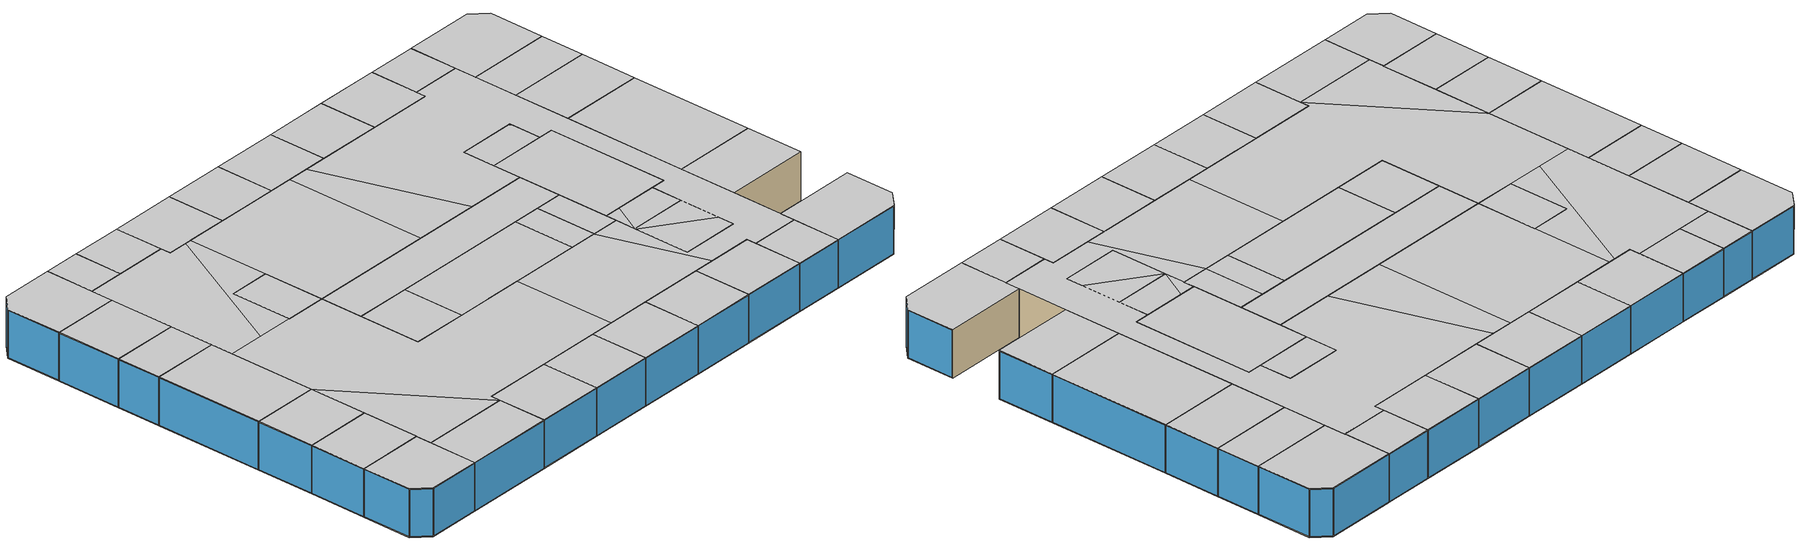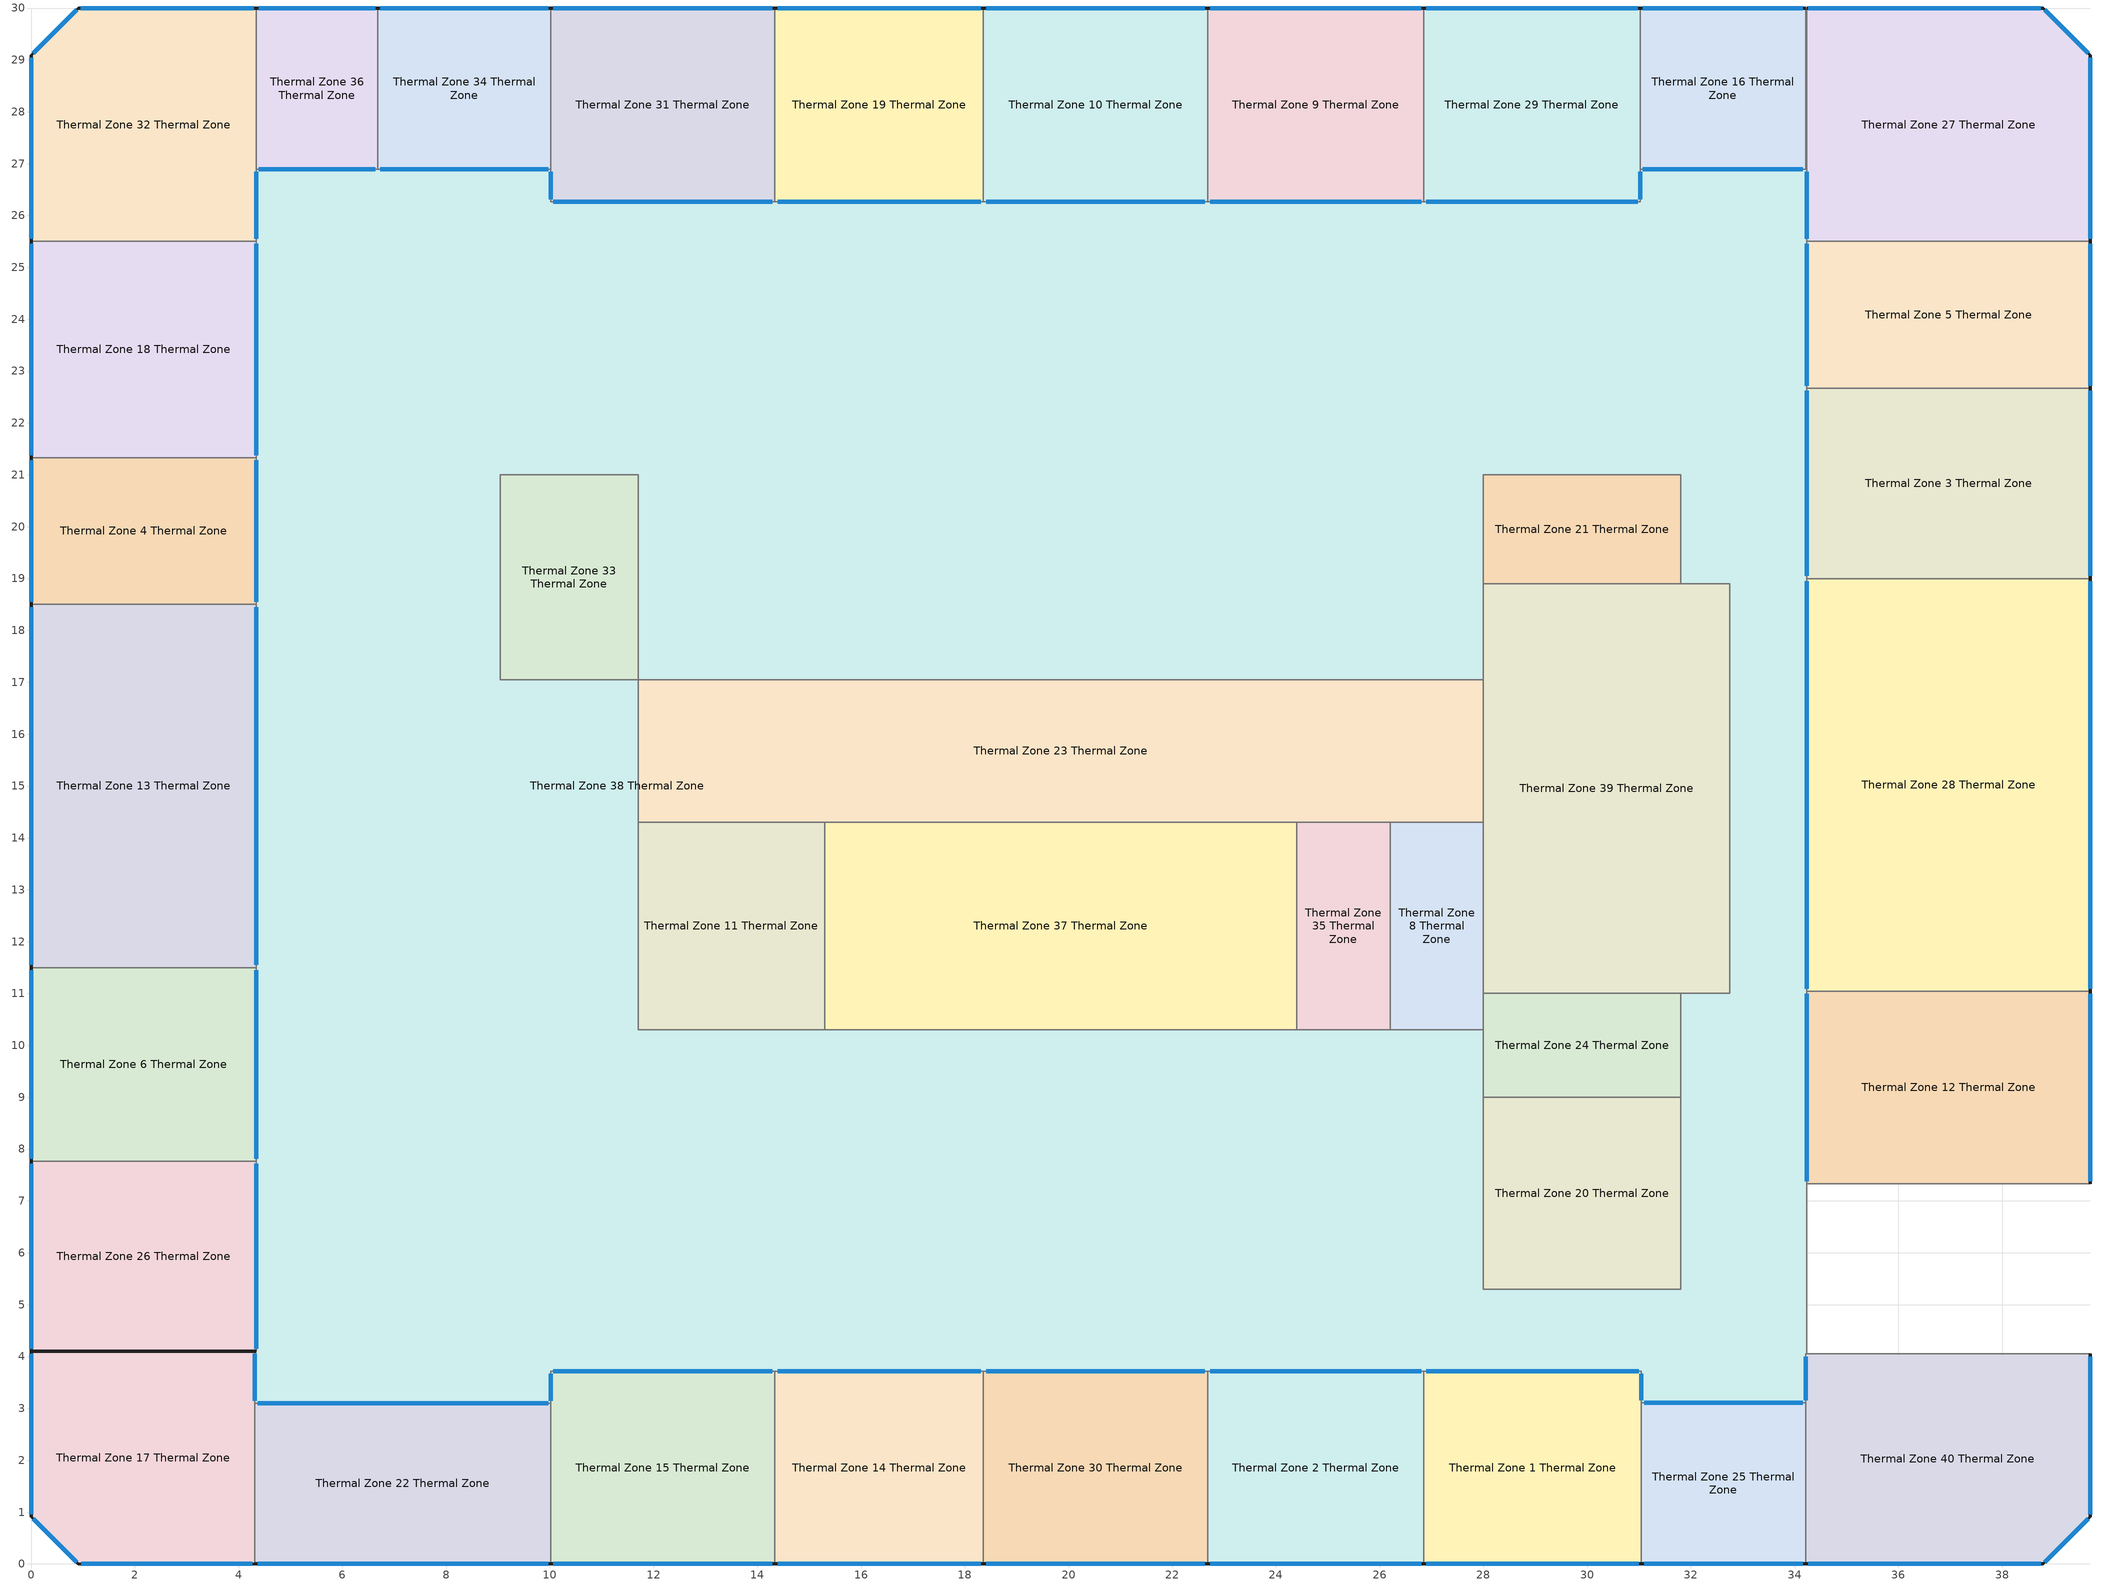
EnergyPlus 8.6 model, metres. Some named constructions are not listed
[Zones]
Thermal Zone 1 Thermal Zone
 floor adiabatic (Floor / Ceiling construction): 31.05,3.71 31.05,0 26.85,0 26.85,3.71 z0
 wall outside (ASHRAE 189.1-2009 ExtWall Mass ClimateZone 5): 26.85,0 31.05,0 z0:3.05
 wall to Thermal Zone 38 Thermal Zone (Interior Wall): 31.05,3.1 31.05,3.71 26.85,3.71 z0:3.05
 wall to Thermal Zone 2 Thermal Zone (Interior Wall): 26.85,3.71 26.85,0 z0:3.05
 wall to Thermal Zone 25 Thermal Zone (Interior Wall): 31.05,0 31.05,3.1 z0:3.05
 window inside (Interior Window): 31.05,3.15 31.05,3.66 / 31,3.71 26.9,3.71 z0.05:3
 window (ASHRAE 189.1-2009 ExtWindow ClimateZone 4-5): 26.9,0 31,0 z0.05:3
 ceiling adiabatic (Floor / Ceiling construction): 31.05,0 31.05,3.71 26.85,3.71 26.85,0 z3.05
Thermal Zone 10 Thermal Zone
 floor adiabatic (Floor / Ceiling construction): 22.68,30 22.68,26.26 18.36,26.26 18.36,30 z0
 wall outside (ASHRAE 189.1-2009 ExtWall Mass ClimateZone 5): 22.68,30 18.36,30 z0:3.05
 wall to Thermal Zone 19 Thermal Zone (Interior Wall): 18.36,30 18.36,26.26 z0:3.05
 wall to Thermal Zone 38 Thermal Zone (Interior Wall): 18.36,26.26 22.68,26.26 z0:3.05
 wall to Thermal Zone 9 Thermal Zone (Interior Wall): 22.68,26.26 22.68,30 z0:3.05
 window (ASHRAE 189.1-2009 ExtWindow ClimateZone 4-5): 22.63,30 18.41,30 z0.05:3
 window inside (Interior Window): 18.41,26.26 22.63,26.26 z0.05:3
 ceiling adiabatic (Floor / Ceiling construction): 22.68,26.26 22.68,30 18.36,30 18.36,26.26 z3.05
Thermal Zone 11 Thermal Zone
 floor adiabatic (Floor / Ceiling construction): 15.3,14.3 15.3,10.3 11.7,10.3 11.7,14.3 z0
 wall to Thermal Zone 37 Thermal Zone (Interior Wall): 15.3,10.3 15.3,14.3 z0:3.05
 wall to Thermal Zone 23 Thermal Zone (ASHRAE 189.1-2009 ExtWall Mass ClimateZone 5 Reversed): 15.3,14.3 11.7,14.3 z0:3.05
 wall to Thermal Zone 38 Thermal Zone (Interior Wall): 11.7,14.3 11.7,10.3 15.3,10.3 z0:3.05
 ceiling adiabatic (Floor / Ceiling construction): 15.3,10.3 15.3,14.3 11.7,14.3 11.7,10.3 z3.05
Thermal Zone 12 Thermal Zone
 floor adiabatic (Floor / Ceiling construction): 39.7,11.04 39.7,7.33 34.23,7.33 34.23,11.04 z0
 wall outside (ASHRAE 189.1-2009 ExtWall Mass ClimateZone 5): 39.7,7.33 39.7,11.04 z0:3.05
 wall adiabatic (Interior Wall): 34.23,7.33 39.7,7.33 z0:3.05
 wall to Thermal Zone 28 Thermal Zone (ASHRAE 189.1-2009 ExtWall Mass ClimateZone 5): 39.7,11.04 34.23,11.04 z0:3.05
 wall to Thermal Zone 38 Thermal Zone (ASHRAE 189.1-2009 ExtWall Mass ClimateZone 5 Reversed): 34.23,11.04 34.23,7.33 z0:3.05
 window (ASHRAE 189.1-2009 ExtWindow ClimateZone 4-5): 39.7,7.38 39.7,10.99 z0.05:3
 window inside (ASHRAE 189.1-2009 ExtWindow ClimateZone 4-5): 34.23,10.99 34.23,7.38 z0.05:3
 ceiling adiabatic (Floor / Ceiling construction): 39.7,7.33 39.7,11.04 34.23,11.04 34.23,7.33 z3.05
Thermal Zone 13 Thermal Zone
 floor adiabatic (Floor / Ceiling construction): 4.34,18.5 4.34,11.5 0,11.5 0,18.5 z0
 wall outside (ASHRAE 189.1-2009 ExtWall Mass ClimateZone 5): 0,18.5 0,11.5 z0:3.05
 wall to Thermal Zone 6 Thermal Zone (Interior Wall): 0,11.5 4.34,11.5 z0:3.05
 wall to Thermal Zone 4 Thermal Zone (Interior Wall): 4.34,18.5 0,18.5 z0:3.05
 wall to Thermal Zone 38 Thermal Zone (Interior Wall): 4.34,11.5 4.34,18.5 z0:3.05
 window (ASHRAE 189.1-2009 ExtWindow ClimateZone 4-5): 0,18.45 0,11.55 z0.05:3
 window inside (Interior Window): 4.34,11.55 4.34,18.45 z0.05:3
 ceiling adiabatic (Floor / Ceiling construction): 4.34,11.5 4.34,18.5 0,18.5 0,11.5 z3.05
Thermal Zone 14 Thermal Zone
 floor adiabatic (Floor / Ceiling construction): 18.36,3.71 18.36,0 14.34,0 14.34,3.71 z0
 wall outside (ASHRAE 189.1-2009 ExtWall Mass ClimateZone 5): 14.34,0 18.36,0 z0:3.05
 wall to Thermal Zone 30 Thermal Zone (Interior Wall): 18.36,0 18.36,3.71 z0:3.05
 wall to Thermal Zone 15 Thermal Zone (Interior Wall): 14.34,3.71 14.34,0 z0:3.05
 wall to Thermal Zone 38 Thermal Zone (Interior Wall): 18.36,3.71 14.34,3.71 z0:3.05
 window (ASHRAE 189.1-2009 ExtWindow ClimateZone 4-5): 14.39,0 18.31,0 z0.05:3
 window inside (Interior Window): 18.31,3.71 14.39,3.71 z0.05:3
 ceiling adiabatic (Floor / Ceiling construction): 18.36,0 18.36,3.71 14.34,3.71 14.34,0 z3.05
Thermal Zone 15 Thermal Zone
 floor adiabatic (Floor / Ceiling construction): 14.34,3.71 14.34,0 10.01,0 10.01,3.71 z0
 wall outside (ASHRAE 189.1-2009 ExtWall Mass ClimateZone 5): 10.01,0 14.34,0 z0:3.05
 wall to Thermal Zone 22 Thermal Zone (Interior Wall): 10.01,3.1 10.01,0 z0:3.05
 wall to Thermal Zone 38 Thermal Zone (Interior Wall): 14.34,3.71 10.01,3.71 10.01,3.1 z0:3.05
 window inside (Interior Window): 14.29,3.71 10.06,3.71 / 10.01,3.66 10.01,3.15 z0.05:3
 window (ASHRAE 189.1-2009 ExtWindow ClimateZone 4-5): 10.06,0 14.29,0 z0.05:3
 ceiling adiabatic (Floor / Ceiling construction): 14.34,0 14.34,3.71 10.01,3.71 10.01,0 z3.05
Thermal Zone 16 Thermal Zone
 floor adiabatic (Floor / Ceiling construction): 34.21,30 34.21,26.89 31.02,26.89 31.02,30 z0
 wall outside (ASHRAE 189.1-2009 ExtWall Mass ClimateZone 5): 34.21,30 31.02,30 z0:3.05
 wall to Thermal Zone 27 Thermal Zone (Interior Wall): 34.21,26.89 34.21,30 z0:3.05
 wall to Thermal Zone 29 Thermal Zone (Interior Wall): 31.02,30 31.02,26.89 z0:3.05
 wall to Thermal Zone 38 Thermal Zone (Interior Wall): 31.02,26.89 34.21,26.89 z0:3.05
 window (ASHRAE 189.1-2009 ExtWindow ClimateZone 4-5): 34.16,30 31.07,30 z0.05:3
 window inside (Interior Window): 31.07,26.89 34.16,26.89 z0.05:3
 ceiling adiabatic (Floor / Ceiling construction): 34.21,26.89 34.21,30 31.02,30 31.02,26.89 z3.05
Thermal Zone 17 Thermal Zone
 floor adiabatic (Floor / Ceiling construction): 4.31,4.1 4.31,0 0.91,0 0,0.91 0,4.1 z0
 wall outside (ASHRAE 189.1-2009 ExtWall Mass ClimateZone 5): 4.31,4.1 0,4.1 0,0.91 0.91,0 4.31,0 z0:3.05
 wall to Thermal Zone 22 Thermal Zone (Interior Wall): 4.31,0 4.31,3.1 z0:3.05
 wall to Thermal Zone 38 Thermal Zone (Interior Wall): 4.31,3.1 4.31,4.1 z0:3.05
 window (ASHRAE 189.1-2009 ExtWindow ClimateZone 4-5): 0,4.05 0,0.96 / 0.96,0 4.26,0 / 0.04,0.88 0.88,0.04 z0.05:3
 window inside (Interior Window): 4.31,3.15 4.31,4.05 z0.05:3
 ceiling adiabatic (Floor / Ceiling construction): 4.31,0 4.31,4.1 0,4.1 0,0.91 0.91,0 z3.05
Thermal Zone 18 Thermal Zone
 floor adiabatic (Floor / Ceiling construction): 4.34,25.5 4.34,21.33 0,21.33 0,25.5 z0
 wall outside (ASHRAE 189.1-2009 ExtWall Mass ClimateZone 5): 0,25.5 0,21.33 z0:3.05
 wall to Thermal Zone 32 Thermal Zone (Interior Wall): 4.34,25.5 0,25.5 z0:3.05
 wall to Thermal Zone 4 Thermal Zone (Interior Wall): 0,21.33 4.34,21.33 z0:3.05
 wall to Thermal Zone 38 Thermal Zone (Interior Wall): 4.34,21.33 4.34,25.5 z0:3.05
 window inside (Interior Window): 4.34,21.38 4.34,25.45 z0.05:3
 window (ASHRAE 189.1-2009 ExtWindow ClimateZone 4-5): 0,25.45 0,21.38 z0.05:3
 ceiling adiabatic (Floor / Ceiling construction): 4.34,21.33 4.34,25.5 0,25.5 0,21.33 z3.05
Thermal Zone 19 Thermal Zone
 floor adiabatic (Floor / Ceiling construction): 18.36,30 18.36,26.26 14.34,26.26 14.34,30 z0
 wall outside (ASHRAE 189.1-2009 ExtWall Mass ClimateZone 5): 18.36,30 14.34,30 z0:3.05
 wall to Thermal Zone 38 Thermal Zone (Interior Wall): 14.34,26.26 18.36,26.26 z0:3.05
 wall to Thermal Zone 31 Thermal Zone (Interior Wall): 14.34,30 14.34,26.26 z0:3.05
 window inside (Interior Window): 14.39,26.26 18.31,26.26 z0.05:3
 window (ASHRAE 189.1-2009 ExtWindow ClimateZone 4-5): 18.31,30 14.39,30 z0.05:3
 ceiling adiabatic (Floor / Ceiling construction): 18.36,26.26 18.36,30 14.34,30 14.34,26.26 z3.05
Thermal Zone 2 Thermal Zone
 floor adiabatic (Floor / Ceiling construction): 26.85,3.71 26.85,0 22.68,0 22.68,3.71 z0
 wall outside (ASHRAE 189.1-2009 ExtWall Mass ClimateZone 5): 22.68,0 26.85,0 z0:3.05
 wall to Thermal Zone 38 Thermal Zone (Interior Wall): 26.85,3.71 22.68,3.71 z0:3.05
 wall to Thermal Zone 30 Thermal Zone (Interior Wall): 22.68,3.71 22.68,0 z0:3.05
 window (ASHRAE 189.1-2009 ExtWindow ClimateZone 4-5): 22.73,0 26.8,0 z0.05:3
 window inside (Interior Window): 26.8,3.71 22.73,3.71 z0.05:3
 ceiling adiabatic (Floor / Ceiling construction): 26.85,0 26.85,3.71 22.68,3.71 22.68,0 z3.05
Thermal Zone 20 Thermal Zone
 floor adiabatic (Floor / Ceiling construction): 31.8,9 31.8,5.3 28,5.3 28,9 z0
 wall to Thermal Zone 38 Thermal Zone (Interior Wall): 28,9 28,5.3 31.8,5.3 31.8,9 z0:3.05
 wall to Thermal Zone 24 Thermal Zone (Interior Wall): 31.8,9 28,9 z0:3.05
 ceiling adiabatic (Floor / Ceiling construction): 31.8,5.3 31.8,9 28,9 28,5.3 z3.05
Thermal Zone 21 Thermal Zone
 floor adiabatic (Floor / Ceiling construction): 31.8,21 31.8,18.9 28,18.9 28,21 z0
 wall to Thermal Zone 38 Thermal Zone (Interior Wall): 31.8,18.9 31.8,21 28,21 28,18.9 z0:3.05
 wall to Thermal Zone 39 Thermal Zone (ASHRAE 189.1-2009 ExtWall Mass ClimateZone 5): 28,18.9 31.8,18.9 z0:3.05
 ceiling adiabatic (Floor / Ceiling construction): 31.8,18.9 31.8,21 28,21 28,18.9 z3.05
Thermal Zone 22 Thermal Zone
 floor adiabatic (Floor / Ceiling construction): 10.01,3.1 10.01,0 4.31,0 4.31,3.1 z0
 wall outside (ASHRAE 189.1-2009 ExtWall Mass ClimateZone 5): 4.31,0 10.01,0 z0:3.05
 wall to Thermal Zone 38 Thermal Zone (Interior Wall): 10.01,3.1 4.31,3.1 z0:3.05
 window inside (Interior Window): 9.96,3.1 4.36,3.1 z0.05:3
 window (ASHRAE 189.1-2009 ExtWindow ClimateZone 4-5): 4.36,0 9.96,0 z0.05:3
 ceiling adiabatic (Floor / Ceiling construction): 10.01,0 10.01,3.1 4.31,3.1 4.31,0 z3.05
Thermal Zone 23 Thermal Zone
 floor adiabatic (Floor / Ceiling construction): 28,17.05 28,14.3 11.7,14.3 11.7,17.05 z0
 wall to Thermal Zone 38 Thermal Zone (Interior Wall): 28,17.05 11.7,17.05 11.7,14.3 z0:3.05
 wall to Thermal Zone 39 Thermal Zone (ASHRAE 189.1-2009 ExtWall Mass ClimateZone 5): 28,14.3 28,17.05 z0:3.05
 wall to Thermal Zone 37 Thermal Zone (ASHRAE 189.1-2009 ExtWall Mass ClimateZone 5 Reversed): 15.3,14.3 24.4,14.3 z0:3.05
 wall to Thermal Zone 35 Thermal Zone (ASHRAE 189.1-2009 ExtWall Mass ClimateZone 5 Reversed): 24.4,14.3 26.2,14.3 z0:3.05
 wall to Thermal Zone 8 Thermal Zone (ASHRAE 189.1-2009 ExtWall Mass ClimateZone 5 Reversed): 26.2,14.3 28,14.3 z0:3.05
 ceiling adiabatic (Floor / Ceiling construction): 28,14.3 28,17.05 11.7,17.05 11.7,14.3 z3.05
Thermal Zone 24 Thermal Zone
 floor adiabatic (Floor / Ceiling construction): 31.8,11 31.8,9 28,9 28,11 z0
 wall to Thermal Zone 38 Thermal Zone (Interior Wall): 31.8,9 31.8,11 z0:3.05
 wall to Thermal Zone 39 Thermal Zone (ASHRAE 189.1-2009 ExtWall Mass ClimateZone 5 Reversed): 31.8,11 28,11 z0:3.05
 wall to Thermal Zone 8 Thermal Zone (ASHRAE 189.1-2009 ExtWall Mass ClimateZone 5): 28,11 28,10.3 z0:3.05
 wall to Thermal Zone 38 Thermal Zone (ASHRAE 189.1-2009 ExtWall Mass ClimateZone 5 Reversed): 28,10.3 28,9 z0:3.05
 ceiling adiabatic (Floor / Ceiling construction): 31.8,9 31.8,11 28,11 28,9 z3.05
Thermal Zone 25 Thermal Zone
 floor adiabatic (Floor / Ceiling construction): 34.21,3.1 34.21,0 31.05,0 31.05,3.1 z0
 wall outside (ASHRAE 189.1-2009 ExtWall Mass ClimateZone 5): 31.05,0 34.21,0 z0:3.05
 wall to Thermal Zone 40 Thermal Zone (Interior Wall): 34.21,0 34.21,3.1 z0:3.05
 wall to Thermal Zone 38 Thermal Zone (Interior Wall): 34.21,3.1 31.05,3.1 z0:3.05
 window (ASHRAE 189.1-2009 ExtWindow ClimateZone 4-5): 31.1,0 34.16,0 z0.05:3
 window inside (Interior Window): 34.16,3.1 31.1,3.1 z0.05:3
 ceiling adiabatic (Floor / Ceiling construction): 34.21,0 34.21,3.1 31.05,3.1 31.05,0 z3.05
Thermal Zone 26 Thermal Zone
 floor adiabatic (Floor / Ceiling construction): 4.34,7.77 4.34,4.1 0,4.1 0,7.77 z0
 wall outside (ASHRAE 189.1-2009 ExtWall Mass ClimateZone 5): 0,7.77 0,4.1 4.34,4.1 z0:3.05
 wall to Thermal Zone 38 Thermal Zone (Interior Wall): 4.34,4.1 4.34,7.77 z0:3.05
 wall to Thermal Zone 6 Thermal Zone (Interior Wall): 4.34,7.77 0,7.77 z0:3.05
 window inside (Interior Window): 4.34,4.15 4.34,7.72 z0.05:3
 window (ASHRAE 189.1-2009 ExtWindow ClimateZone 4-5): 0,7.72 0,4.15 z0.05:3
 ceiling adiabatic (Floor / Ceiling construction): 4.34,4.1 4.34,7.77 0,7.77 0,4.1 z3.05
Thermal Zone 27 Thermal Zone
 floor adiabatic (Floor / Ceiling construction): 38.79,30 39.7,29.09 39.7,25.5 34.23,25.5 34.23,30 z0
 wall outside (ASHRAE 189.1-2009 ExtWall Mass ClimateZone 5): 39.7,25.5 39.7,29.09 38.79,30 34.23,30 z0:3.05
 wall to Thermal Zone 38 Thermal Zone (Interior Wall): 34.23,26.89 34.23,25.5 z0:3.05
 wall to Thermal Zone 5 Thermal Zone (ASHRAE 189.1-2009 ExtWall Mass ClimateZone 5 Reversed): 34.23,25.5 39.7,25.5 z0:3.05
 window inside (Interior Window): 34.23,26.84 34.23,25.55 z0.05:3
 window (ASHRAE 189.1-2009 ExtWindow ClimateZone 4-5): 39.7,25.55 39.7,29.04 / 38.74,30 34.26,30 / 39.66,29.13 38.83,29.96 z0.05:3
 ceiling adiabatic (Floor / Ceiling construction): 39.7,25.5 39.7,29.09 38.79,30 34.23,30 34.23,25.5 z3.05
Thermal Zone 28 Thermal Zone
 floor adiabatic (Floor / Ceiling construction): 39.7,19 39.7,11.04 34.23,11.04 34.23,19 z0
 wall outside (ASHRAE 189.1-2009 ExtWall Mass ClimateZone 5): 39.7,11.04 39.7,19 z0:3.05
 wall to Thermal Zone 38 Thermal Zone (Interior Wall): 34.23,19 34.23,11.04 z0:3.05
 wall to Thermal Zone 3 Thermal Zone (Interior Wall): 39.7,19 34.23,19 z0:3.05
 window inside (Interior Window): 34.23,18.95 34.23,11.09 z0.05:3
 window (ASHRAE 189.1-2009 ExtWindow ClimateZone 4-5): 39.7,11.09 39.7,18.95 z0.05:3
 ceiling adiabatic (Floor / Ceiling construction): 39.7,11.04 39.7,19 34.23,19 34.23,11.04 z3.05
Thermal Zone 29 Thermal Zone
 floor adiabatic (Floor / Ceiling construction): 31.02,30 31.02,26.26 26.85,26.26 26.85,30 z0
 wall outside (ASHRAE 189.1-2009 ExtWall Mass ClimateZone 5): 31.02,30 26.85,30 z0:3.05
 wall to Thermal Zone 38 Thermal Zone (Interior Wall): 26.85,26.26 31.02,26.26 31.02,26.89 z0:3.05
 wall to Thermal Zone 9 Thermal Zone (Interior Wall): 26.85,30 26.85,26.26 z0:3.05
 window inside (Interior Window): 26.9,26.26 30.97,26.26 / 31.02,26.31 31.02,26.84 z0.05:3
 window (ASHRAE 189.1-2009 ExtWindow ClimateZone 4-5): 30.97,30 26.9,30 z0.05:3
 ceiling adiabatic (Floor / Ceiling construction): 31.02,26.26 31.02,30 26.85,30 26.85,26.26 z3.05
Thermal Zone 3 Thermal Zone
 floor adiabatic (Floor / Ceiling construction): 39.7,22.67 39.7,19 34.23,19 34.23,22.67 z0
 wall outside (ASHRAE 189.1-2009 ExtWall Mass ClimateZone 5): 39.7,19 39.7,22.67 z0:3.05
 wall to Thermal Zone 5 Thermal Zone (Interior Wall): 39.7,22.67 34.23,22.67 z0:3.05
 wall to Thermal Zone 38 Thermal Zone (Interior Wall): 34.23,22.67 34.23,19 z0:3.05
 window (ASHRAE 189.1-2009 ExtWindow ClimateZone 4-5): 39.7,19.05 39.7,22.62 z0.05:3
 window inside (Interior Window): 34.23,22.62 34.23,19.05 z0.05:3
 ceiling adiabatic (Floor / Ceiling construction): 39.7,19 39.7,22.67 34.23,22.67 34.23,19 z3.05
Thermal Zone 30 Thermal Zone
 floor adiabatic (Floor / Ceiling construction): 22.68,3.71 22.68,0 18.36,0 18.36,3.71 z0
 wall outside (ASHRAE 189.1-2009 ExtWall Mass ClimateZone 5): 18.36,0 22.68,0 z0:3.05
 wall to Thermal Zone 38 Thermal Zone (Interior Wall): 22.68,3.71 18.36,3.71 z0:3.05
 window (ASHRAE 189.1-2009 ExtWindow ClimateZone 4-5): 18.41,0 22.63,0 z0.05:3
 window inside (Interior Window): 22.63,3.71 18.41,3.71 z0.05:3
 ceiling adiabatic (Floor / Ceiling construction): 22.68,0 22.68,3.71 18.36,3.71 18.36,0 z3.05
Thermal Zone 31 Thermal Zone
 floor adiabatic (Floor / Ceiling construction): 14.34,30 14.34,26.26 10.02,26.26 10.02,30 z0
 wall outside (ASHRAE 189.1-2009 ExtWall Mass ClimateZone 5): 14.34,30 10.02,30 z0:3.05
 wall to Thermal Zone 34 Thermal Zone (Interior Wall): 10.02,30 10.02,26.89 z0:3.05
 wall to Thermal Zone 38 Thermal Zone (Interior Wall): 10.02,26.89 10.02,26.26 14.34,26.26 z0:3.05
 window (ASHRAE 189.1-2009 ExtWindow ClimateZone 4-5): 14.29,30 10.07,30 z0.05:3
 window inside (Interior Window): 10.07,26.26 14.29,26.26 / 10.02,26.84 10.02,26.31 z0.05:3
 ceiling adiabatic (Floor / Ceiling construction): 14.34,26.26 14.34,30 10.02,30 10.02,26.26 z3.05
Thermal Zone 32 Thermal Zone
 floor adiabatic (Floor / Ceiling construction): 4.34,30 4.34,25.5 0,25.5 0,29.09 0.91,30 z0
 wall outside (ASHRAE 189.1-2009 ExtWall Mass ClimateZone 5): 4.34,30 0.91,30 0,29.09 0,25.5 z0:3.05
 wall to Thermal Zone 38 Thermal Zone (Interior Wall): 4.34,25.5 4.34,26.89 z0:3.05
 wall to Thermal Zone 36 Thermal Zone (Interior Wall): 4.34,26.89 4.34,30 z0:3.05
 window (ASHRAE 189.1-2009 ExtWindow ClimateZone 4-5): 0,29.04 0,25.55 / 0.87,29.96 0.04,29.13 / 4.29,30 0.96,30 z0.05:3
 window inside (Interior Window): 4.34,25.55 4.34,26.84 z0.05:3
 ceiling adiabatic (Floor / Ceiling construction): 4.34,25.5 4.34,30 0.91,30 0,29.09 0,25.5 z3.05
Thermal Zone 33 Thermal Zone
 floor adiabatic (Floor / Ceiling construction): 11.7,21 11.7,17.05 9.05,17.05 9.05,21 z0
 wall to Thermal Zone 38 Thermal Zone (Interior Wall): 11.7,17.05 11.7,21 9.05,21 9.05,17.05 11.7,17.05 z0:3.05
 ceiling adiabatic (Floor / Ceiling construction): 11.7,17.05 11.7,21 9.05,21 9.05,17.05 z3.05
Thermal Zone 34 Thermal Zone
 floor adiabatic (Floor / Ceiling construction): 10.02,30 10.02,26.89 6.68,26.89 6.68,30 z0
 wall outside (ASHRAE 189.1-2009 ExtWall Mass ClimateZone 5): 10.02,30 6.68,30 z0:3.05
 wall to Thermal Zone 38 Thermal Zone (Interior Wall): 6.68,26.89 10.02,26.89 z0:3.05
 wall to Thermal Zone 36 Thermal Zone (Interior Wall): 6.68,30 6.68,26.89 z0:3.05
 window (ASHRAE 189.1-2009 ExtWindow ClimateZone 4-5): 9.97,30 6.73,30 z0.05:3
 window inside (Interior Window): 6.73,26.89 9.97,26.89 z0.05:3
 ceiling adiabatic (Floor / Ceiling construction): 10.02,26.89 10.02,30 6.68,30 6.68,26.89 z3.05
Thermal Zone 35 Thermal Zone
 floor adiabatic (Floor / Ceiling construction): 26.2,14.3 26.2,10.3 24.4,10.3 24.4,14.3 z0
 wall to Thermal Zone 8 Thermal Zone (Interior Wall): 26.2,10.3 26.2,14.3 z0:3.05
 wall to Thermal Zone 38 Thermal Zone (Interior Wall): 24.4,10.3 26.2,10.3 z0:3.05
 wall to Thermal Zone 37 Thermal Zone (Interior Wall): 24.4,14.3 24.4,10.3 z0:3.05
 ceiling adiabatic (Floor / Ceiling construction): 26.2,10.3 26.2,14.3 24.4,14.3 24.4,10.3 z3.05
Thermal Zone 36 Thermal Zone
 floor adiabatic (Floor / Ceiling construction): 6.68,30 6.68,26.89 4.34,26.89 4.34,30 z0
 wall outside (ASHRAE 189.1-2009 ExtWall Mass ClimateZone 5): 6.68,30 4.34,30 z0:3.05
 wall to Thermal Zone 38 Thermal Zone (Interior Wall): 4.34,26.89 6.68,26.89 z0:3.05
 window inside (Interior Window): 4.39,26.89 6.63,26.89 z0.05:3
 window (ASHRAE 189.1-2009 ExtWindow ClimateZone 4-5): 6.63,30 4.39,30 z0.05:3
 ceiling adiabatic (Floor / Ceiling construction): 6.68,26.89 6.68,30 4.34,30 4.34,26.89 z3.05
Thermal Zone 37 Thermal Zone
 floor adiabatic (Floor / Ceiling construction): 24.4,14.3 24.4,10.3 15.3,10.3 15.3,14.3 z0
 wall to Thermal Zone 38 Thermal Zone (Interior Wall): 15.3,10.3 24.4,10.3 z0:3.05
 ceiling adiabatic (Floor / Ceiling construction): 24.4,10.3 24.4,14.3 15.3,14.3 15.3,10.3 z3.05
Thermal Zone 38 Thermal Zone
 floor adiabatic (Floor / Ceiling construction): 10.02,26.89 10.02,26.26 21.48,26.26 21.48,17.05 11.7,10.3 17.99,10.3 17.99,3.71 10.01,3.71 10.01,3.1 4.31,3.1 4.31,4.1 4.34,4.1 4.34,26.89 z0; 11.7,17.05 11.7,3.71 10.01,3.71 10.01,3.1 4.31,3.1 4.31,4.1 4.34,4.1 4.34,17.05 z0; 10.02,26.89 10.02,21 4.34,21 4.34,26.89 z0; 21.48,26.26 21.48,21 10.02,21 10.02,26.26 z0; 34.23,26.89 34.23,4.05 34.21,4.05 34.21,3.1 31.05,3.1 31.05,3.71 17.99,3.71 17.99,10.3 28,10.3 28,5.3 31.8,5.3 31.8,11 32.75,11 32.75,18.9 31.8,18.9 31.8,21 28,21 28,17.05 21.48,17.05 21.48,26.26 31.02,26.26 31.02,26.89 z0; 21.48,21 21.48,17.05 11.7,17.05 11.7,21 z0; 9.05,21 9.05,17.05 4.34,17.05 4.34,21 z0; 17.99,10.3 17.99,3.71 11.7,3.71 11.7,10.3 z0
 wall outside (ASHRAE 189.1-2009 ExtWall Mass ClimateZone 5): 4.34,4.1 4.31,4.1 z0:3.05
 wall to Thermal Zone 6 Thermal Zone (Interior Wall): 4.34,11.5 4.34,7.77 z0:3.05
 wall to Thermal Zone 4 Thermal Zone (Interior Wall): 4.34,21.33 4.34,18.5 z0:3.05
 wall to Thermal Zone 39 Thermal Zone (Interior Wall): 32.75,18.9 32.75,11 z0:3.05
 wall to Thermal Zone 39 Thermal Zone (ASHRAE 189.1-2009 ExtWall Mass ClimateZone 5): 32.75,11 31.8,11 z0:3.05
 wall to Thermal Zone 39 Thermal Zone (ASHRAE 189.1-2009 ExtWall Mass ClimateZone 5 Reversed): 31.8,18.9 32.75,18.9 / 28,17.05 28,18.9 z0:3.05
 wall to Thermal Zone 5 Thermal Zone (ASHRAE 189.1-2009 ExtWall Mass ClimateZone 5): 34.23,22.67 34.23,25.5 z0:3.05
 wall to Thermal Zone 40 Thermal Zone (ASHRAE 189.1-2009 ExtWall Mass ClimateZone 5): 34.21,3.1 34.21,4.05 34.23,4.05 z0:3.05
 wall to Thermal Zone 9 Thermal Zone (Interior Wall): 26.85,26.26 22.68,26.26 z0:3.05
 wall to Thermal Zone 8 Thermal Zone (Interior Wall): 28,10.3 26.2,10.3 z0:3.05
 wall adiabatic (ASHRAE 189.1-2009 ExtWall Mass ClimateZone 5): 34.23,4.05 34.23,7.33 z0:3.05
 window inside (Interior Window): 4.34,7.72 4.34,4.15 / 4.34,18.45 4.34,11.55 / 4.34,25.45 4.34,21.38 / 4.34,11.45 4.34,7.82 / 4.34,21.28 4.34,18.55 / 10.01,3.15 10.01,3.66 / 10.06,3.71 14.29,3.71 / 4.36,3.1 9.96,3.1 / 26.8,26.26 22.73,26.26 z0.05:3
 window inside (ASHRAE 189.1-2009 ExtWindow ClimateZone 4-5): 34.23,22.72 34.23,25.45 / 34.21,3.15 34.21,4 z0.05:3
 ceiling adiabatic (Floor / Ceiling construction): 4.34,4.1 4.34,17.05 4.31,17.05 4.31,4.1 z0; 10.01,3.1 10.01,3.71 31.05,3.71 31.05,3.1 34.21,3.1 34.21,4.05 34.23,4.05 34.23,26.89 31.02,26.89 31.02,26.26 10.02,26.26 10.02,26.89 4.34,26.89 4.34,4.1 4.31,4.1 4.31,3.1 z3.05; 9.05,17.05 9.05,21 11.7,21 11.7,26.26 10.02,26.26 10.02,26.89 4.34,26.89 4.34,17.05 z3.05; 34.21,3.1 34.21,4.05 34.23,4.05 34.23,26.89 31.02,26.89 31.02,26.26 19.85,26.26 19.85,17.05 28,17.05 28,21 31.8,21 31.8,18.9 32.75,18.9 32.75,11 31.8,11 31.8,5.3 28,5.3 28,10.3 19.85,10.3 19.85,3.71 31.05,3.71 31.05,3.1 z3.05; 19.85,17.05 19.85,26.26 11.7,26.26 11.7,17.05 z3.05; 10.01,3.1 10.01,3.71 19.85,3.71 19.85,10.3 11.7,10.3 11.7,17.05 4.34,17.05 4.34,4.1 4.31,4.1 4.31,3.1 z3.05
Thermal Zone 39 Thermal Zone
 floor adiabatic (Floor / Ceiling construction): 32.75,18.9 32.75,11 28,11 28,18.9 z0
 wall to Thermal Zone 8 Thermal Zone (ASHRAE 189.1-2009 ExtWall Mass ClimateZone 5): 28,14.3 28,11 z0:3.05
 ceiling adiabatic (Floor / Ceiling construction): 32.75,11 32.75,18.9 28,18.9 28,11 z3.05
Thermal Zone 4 Thermal Zone
 floor adiabatic (Floor / Ceiling construction): 4.34,21.33 4.34,18.5 0,18.5 0,21.33 z0
 wall outside (ASHRAE 189.1-2009 ExtWall Mass ClimateZone 5): 0,21.33 0,18.5 z0:3.05
 window (ASHRAE 189.1-2009 ExtWindow ClimateZone 4-5): 0,21.28 0,18.55 z0.05:3
 ceiling adiabatic (Floor / Ceiling construction): 4.34,18.5 4.34,21.33 0,21.33 0,18.5 z3.05
Thermal Zone 40 Thermal Zone
 floor adiabatic (Floor / Ceiling construction): 39.7,4.05 39.7,0.91 38.79,0 34.21,0 34.21,4.05 z0
 wall outside (ASHRAE 189.1-2009 ExtWall Mass ClimateZone 5): 34.21,0 38.79,0 39.7,0.91 39.7,4.05 z0:3.05
 wall adiabatic (Interior Wall): 39.7,4.05 34.23,4.05 z0:3.05
 window (ASHRAE 189.1-2009 ExtWindow ClimateZone 4-5): 34.26,0 38.74,0 / 39.7,0.96 39.7,4 / 38.83,0.04 39.66,0.87 z0.05:3
 ceiling adiabatic (Floor / Ceiling construction): 38.79,0 39.7,0.91 39.7,4.05 34.21,4.05 34.21,0 z3.05
Thermal Zone 5 Thermal Zone
 floor adiabatic (Floor / Ceiling construction): 39.7,25.5 39.7,22.67 34.23,22.67 34.23,25.5 z0
 wall outside (ASHRAE 189.1-2009 ExtWall Mass ClimateZone 5): 39.7,22.67 39.7,25.5 z0:3.05
 window (ASHRAE 189.1-2009 ExtWindow ClimateZone 4-5): 39.7,22.72 39.7,25.45 z0.05:3
 ceiling adiabatic (Floor / Ceiling construction): 39.7,22.67 39.7,25.5 34.23,25.5 34.23,22.67 z3.05
Thermal Zone 6 Thermal Zone
 floor adiabatic (Floor / Ceiling construction): 4.34,11.5 4.34,7.77 0,7.77 0,11.5 z0
 wall outside (ASHRAE 189.1-2009 ExtWall Mass ClimateZone 5): 0,11.5 0,7.77 z0:3.05
 window (ASHRAE 189.1-2009 ExtWindow ClimateZone 4-5): 0,11.45 0,7.82 z0.05:3
 window inside (Interior Window): 4.34,7.82 4.34,11.45 z0.05:3
 ceiling adiabatic (Floor / Ceiling construction): 4.34,7.77 4.34,11.5 0,11.5 0,7.77 z3.05
Thermal Zone 8 Thermal Zone
 floor adiabatic (Floor / Ceiling construction): 28,14.3 28,10.3 26.2,10.3 26.2,14.3 z0
 ceiling adiabatic (Floor / Ceiling construction): 28,10.3 28,14.3 26.2,14.3 26.2,10.3 z3.05
Thermal Zone 9 Thermal Zone
 floor adiabatic (Floor / Ceiling construction): 26.85,30 26.85,26.26 22.68,26.26 22.68,30 z0
 wall outside (ASHRAE 189.1-2009 ExtWall Mass ClimateZone 5): 26.85,30 22.68,30 z0:3.05
 window (ASHRAE 189.1-2009 ExtWindow ClimateZone 4-5): 26.8,30 22.73,30 z0.05:3
 ceiling adiabatic (Floor / Ceiling construction): 26.85,26.26 26.85,30 22.68,30 22.68,26.26 z3.05
[Building]
NONE: North Axis (default value)=0; Terrain (default value)=Suburbs; Loads Convergence Tolerance Value (default value)=.04; Temperature Convergence Tolerance Value (default value)=.4; Solar Distribution (default value)=FullExterior; Maximum Number of Warmup Days (default value)=25; Minimum Number of Warmup Days (default value)=6
[Material]
Concrete: Roughness=Rough; Thickness=0.15; Conductivity=1.63; Density=2400; Specific Heat=750; Thermal Absorptance (default value)=.9; Solar Absorptance (default value)=.7; Visible Absorptance (default value)=.7
[Construction]
Floor / Ceiling construction: Concrete
[Zone] Type (default value)=1; Multiplier (default value)=1; Ceiling Height (default value)=autocalculate; Volume (default value)=autocalculate; Floor Area (default value)=autocalculate; Part of Total Floor Area (default value)=Yes
Thermal Zone 1 Thermal Zone; Thermal Zone 10 Thermal Zone; Thermal Zone 11 Thermal Zone; Thermal Zone 12 Thermal Zone; Thermal Zone 13 Thermal Zone; Thermal Zone 14 Thermal Zone; Thermal Zone 15 Thermal Zone; Thermal Zone 16 Thermal Zone; Thermal Zone 17 Thermal Zone; Thermal Zone 18 Thermal Zone; Thermal Zone 19 Thermal Zone; Thermal Zone 2 Thermal Zone; Thermal Zone 20 Thermal Zone; Thermal Zone 21 Thermal Zone; Thermal Zone 22 Thermal Zone; Thermal Zone 23 Thermal Zone; Thermal Zone 24 Thermal Zone; Thermal Zone 25 Thermal Zone; Thermal Zone 26 Thermal Zone; Thermal Zone 27 Thermal Zone; Thermal Zone 28 Thermal Zone; Thermal Zone 29 Thermal Zone; Thermal Zone 3 Thermal Zone; Thermal Zone 30 Thermal Zone; Thermal Zone 31 Thermal Zone; Thermal Zone 32 Thermal Zone; Thermal Zone 33 Thermal Zone; Thermal Zone 34 Thermal Zone; Thermal Zone 35 Thermal Zone; Thermal Zone 36 Thermal Zone; Thermal Zone 37 Thermal Zone; Thermal Zone 38 Thermal Zone; Thermal Zone 39 Thermal Zone; Thermal Zone 4 Thermal Zone; Thermal Zone 40 Thermal Zone; Thermal Zone 5 Thermal Zone; Thermal Zone 6 Thermal Zone; Thermal Zone 7 Thermal Zone; Thermal Zone 8 Thermal Zone; Thermal Zone 9 Thermal Zone
